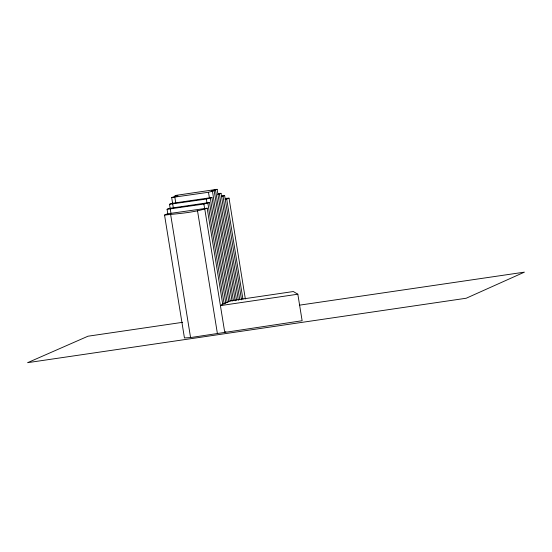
<?xml version="1.0" encoding="UTF-8"?>
<svg xmlns="http://www.w3.org/2000/svg" width="552" height="552" viewBox="0 0 552 552"><rect width="100%" height="100%" fill="white"/><g stroke="black" fill="none" stroke-linecap="round" stroke-linejoin="round"><path stroke-width="0.83" d="M172.638 203.467L171.672 197.512L177.91 195.822L174.673 196.132L176.502 195.298L217.115 189.322L235.18 300.819M170.189 208.539L169.498 204.295L171.292 203.474L211.94 197.492L228.825 301.758L224.816 302.993M167.911 214.383L167.083 209.298L168.884 208.47L209.498 202.501L225.796 303.151L221.787 304.38M171.672 197.512L208.483 192.275L214.169 190.675L232.095 301.323M214.169 190.675L211.547 190.868L217.115 189.322M164.544 215.08L166.538 214.169L170.954 213.32L207.166 208.194L222.773 304.538L220.42 305.615L297.832 294.209L302.13 320.726L190.571 337.569L184.444 337.948L164.544 215.08C178.758 213.541 193.566 212.679 207.166 208.194M169.498 204.295L206.331 199.044L211.94 197.492M217.805 194.394L221.014 193.324L238.347 300.336M167.083 209.298L203.895 204.061L209.498 202.501M221.421 196.629L224.629 195.567L241.521 299.839M225.14 199.548L229.025 198.168L245.357 299.005M228.638 301.44L231.157 300.688L293.319 291.532L297.832 294.209M225.892 331.593L224.712 332.138L204.813 209.27M182.602 322.32L87.996 336.209L27.6 362.678L466.205 298.239L524.4 272.15L299.377 305.18M218.44 193.497L221.014 193.324M222.049 195.732L224.629 195.567M225.644 198.375L229.025 198.168M226.741 199.217L242.935 299.205M223.015 196.305L239.768 299.736M219.399 194.062L236.594 300.226M215.522 190.06L233.441 300.702M212.479 191.454L230.239 301.109M210.319 198.23L227.21 302.503M208.483 192.275L209.36 197.657M207.883 203.246L224.181 303.89M206.331 199.044L206.917 202.674M203.895 204.061L204.592 208.366M197.512 210.754L217.412 333.615M174.846 197.23L175.722 202.618M172.693 204.005L173.28 207.628M170.257 209.015L170.954 213.32M170.671 214.707L190.571 337.569"/></g></svg>
